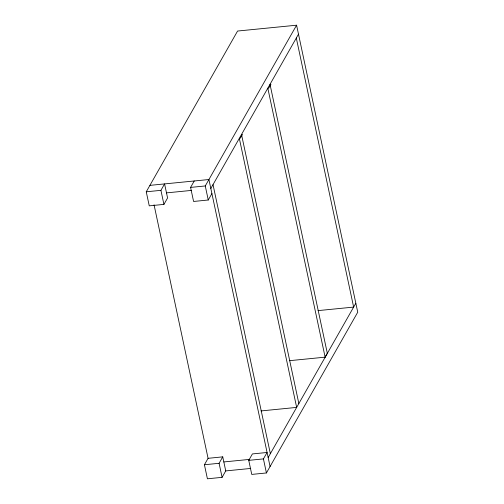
<?xml version="1.0" encoding="UTF-8"?>
<svg xmlns="http://www.w3.org/2000/svg" width="504" height="504" viewBox="0 0 504 504"><rect width="100%" height="100%" fill="white"/><g stroke="black" fill="none" stroke-linecap="round" stroke-linejoin="round"><path stroke-width="0.76" d="M163.926 204.397L160.927 190.342L164.581 183.916L167.58 197.965L163.926 204.397L149.253 205.846L146.255 191.797L237.579 31.04L296.585 25.2L357.745 312.203L266.421 472.96L251.748 474.409L248.756 460.36L252.409 453.928L267.082 452.479L263.428 458.905L266.421 472.96M211.913 193.574L208.259 200.006L193.586 201.461L190.588 187.406L194.242 180.98M208.259 200.006L205.267 185.957L296.585 25.2M210.829 188.496L298.5 34.171M208.07 458.319L222.749 456.863L225.742 470.919L222.088 477.345L207.415 478.8L204.422 464.751L208.07 458.319L154.048 204.794M222.088 477.345L219.095 463.296L222.749 456.863M325.13 357.16L327.323 353.298L270.005 84.325L270.944 84.231L268.752 88.093L267.813 88.181L325.13 357.16L289.51 360.681M268.166 457.556L355.83 303.232M149.909 185.365L208.914 179.525L270.075 466.528M146.255 191.797L160.927 190.342M190.588 187.406L205.267 185.957M166.496 192.881L191.47 190.411M318.024 310.615L353.638 307.094L296.308 38.027M261.041 410.93L296.654 407.402L239.318 138.335L240.257 138.247L242.449 134.385L241.511 134.48L298.847 403.546M223.833 461.947L249.587 459.396M204.422 464.751L219.095 463.296M248.756 460.36L263.428 458.905M225.742 470.919L250.715 468.443M213.022 184.634L270.358 453.701"/></g></svg>
